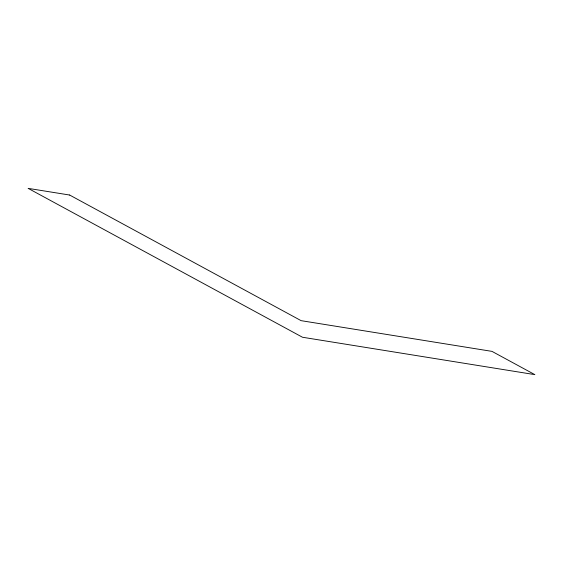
<?xml version="1.0" encoding="UTF-8"?>
<svg xmlns="http://www.w3.org/2000/svg" width="563" height="563" viewBox="0 0 563 563"><rect width="100%" height="100%" fill="white"/><g stroke="black" fill="none" stroke-linecap="round" stroke-linejoin="round"><path stroke-width="0.84" d="M69.643 195.037L28.15 188.366L302.493 337.251L534.85 374.634L491.985 351.375L301.121 320.664L69.643 195.037"/></g></svg>
